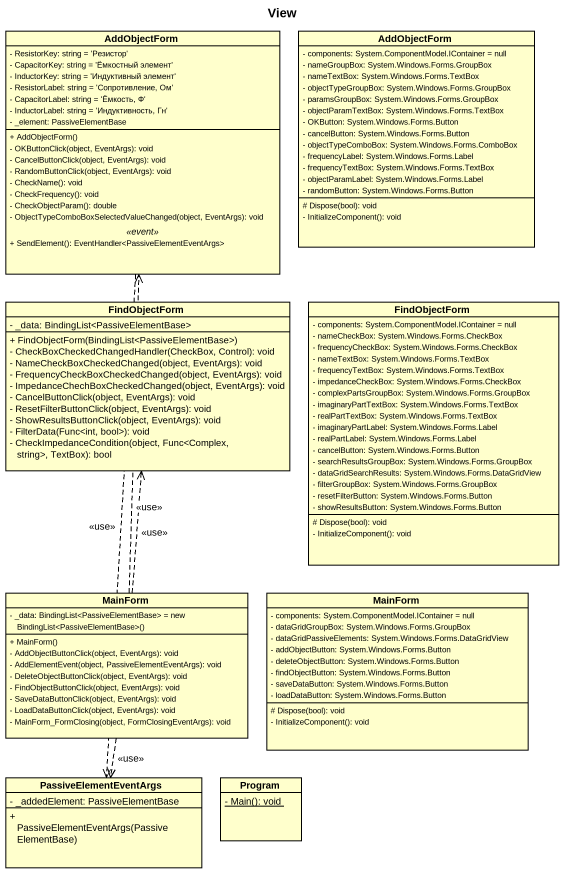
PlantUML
@startuml
title View
hide circle
hide empty members
skinparam classAttributeIconSize 0
class AddObjectForm {
  - ResistorKey: string = 'Резистор'
  - CapacitorKey: string = 'Ёмкостный элемент'
  - InductorKey: string = 'Индуктивный элемент'
  - ResistorLabel: string = 'Сопротивление, Ом'
  - CapacitorLabel: string = 'Ёмкость, Ф'
  - InductorLabel: string = 'Индуктивность, Гн'
  - _element: PassiveElementBase
  --
  + AddObjectForm()
  - OKButtonClick(object, EventArgs): void
  - СancelButtonClick(object, EventArgs): void
  - RandomButtonClick(object, EventArgs): void
  - CheckName(): void
  - CheckFrequency(): void
  - CheckObjectParam(): double
  - ObjectTypeComboBoxSelectedValueChanged(object, EventArgs): void
  .. <<event>> ..
  + SendElement(): EventHandler<PassiveElementEventArgs>
}
class "AddObjectForm" as AddObjectForm_2 {
  - components: System.ComponentModel.IContainer = null
  - nameGroupBox: System.Windows.Forms.GroupBox
  - nameTextBox: System.Windows.Forms.TextBox
  - objectTypeGroupBox: System.Windows.Forms.GroupBox
  - paramsGroupBox: System.Windows.Forms.GroupBox
  - objectParamTextBox: System.Windows.Forms.TextBox
  - OKButton: System.Windows.Forms.Button
  - cancelButton: System.Windows.Forms.Button
  - objectTypeComboBox: System.Windows.Forms.ComboBox
  - frequencyLabel: System.Windows.Forms.Label
  - frequencyTextBox: System.Windows.Forms.TextBox
  - objectParamLabel: System.Windows.Forms.Label
  - randomButton: System.Windows.Forms.Button
  # Dispose(bool): void
  - InitializeComponent(): void
}
class FindObjectForm {
  - _data: BindingList<PassiveElementBase>
  + FindObjectForm(BindingList<PassiveElementBase>)
  - CheckBoxCheckedChangedHandler(CheckBox, Control): void
  - NameCheckBoxCheckedChanged(object, EventArgs): void
  - FrequencyCheckBoxCheckedChanged(object, EventArgs): void
  - ImpedanceChechBoxCheckedChanged(object, EventArgs): void
  - CancelButtonClick(object, EventArgs): void
  - ResetFilterButtonClick(object, EventArgs): void
  - ShowResultsButtonClick(object, EventArgs): void
  - FilterData(Func<int, bool>): void
  - CheckImpedanceCondition(object, Func<Complex, string>, TextBox): bool
}
class "FindObjectForm" as FindObjectForm_2 {
  - components: System.ComponentModel.IContainer = null
  - nameCheckBox: System.Windows.Forms.CheckBox
  - frequencyCheckBox: System.Windows.Forms.CheckBox
  - nameTextBox: System.Windows.Forms.TextBox
  - frequencyTextBox: System.Windows.Forms.TextBox
  - impedanceCheckBox: System.Windows.Forms.CheckBox
  - complexPartsGroupBox: System.Windows.Forms.GroupBox
  - imaginaryPartTextBox: System.Windows.Forms.TextBox
  - realPartTextBox: System.Windows.Forms.TextBox
  - imaginaryPartLabel: System.Windows.Forms.Label
  - realPartLabel: System.Windows.Forms.Label
  - cancelButton: System.Windows.Forms.Button
  - searchResultsGroupBox: System.Windows.Forms.GroupBox
  - dataGridSearchResults: System.Windows.Forms.DataGridView
  - filterGroupBox: System.Windows.Forms.GroupBox
  - resetFilterButton: System.Windows.Forms.Button
  - showResultsButton: System.Windows.Forms.Button
  # Dispose(bool): void
  - InitializeComponent(): void
}
class MainForm {
  {field} - _data: BindingList<PassiveElementBase> = new BindingList<PassiveElementBase>()
  + MainForm()
  - AddObjectButtonClick(object, EventArgs): void
  - AddElementEvent(object, PassiveElementEventArgs): void
  - DeleteObjectButtonClick(object, EventArgs): void
  - FindObjectButtonClick(object, EventArgs): void
  - SaveDataButtonClick(object, EventArgs): void
  - LoadDataButtonClick(object, EventArgs): void
  - MainForm_FormClosing(object, FormClosingEventArgs): void
}
class "MainForm" as MainForm_2 {
  - components: System.ComponentModel.IContainer = null
  - dataGridGroupBox: System.Windows.Forms.GroupBox
  - dataGridPassiveElements: System.Windows.Forms.DataGridView
  - addObjectButton: System.Windows.Forms.Button
  - deleteObjectButton: System.Windows.Forms.Button
  - findObjectButton: System.Windows.Forms.Button
  - saveDataButton: System.Windows.Forms.Button
  - loadDataButton: System.Windows.Forms.Button
  # Dispose(bool): void
  - InitializeComponent(): void
}
class PassiveElementEventArgs {
  - _addedElement: PassiveElementBase
  + PassiveElementEventArgs(PassiveElementBase)
}
class Program {
  {static} - Main(): void
}
AddObjectForm ..> PassiveElementEventArgs : <<use>>
MainForm .up.> AddObjectForm : <<use>>
MainForm .up.> FindObjectForm : <<use>>
MainForm ..> PassiveElementEventArgs : <<use>>
@enduml
